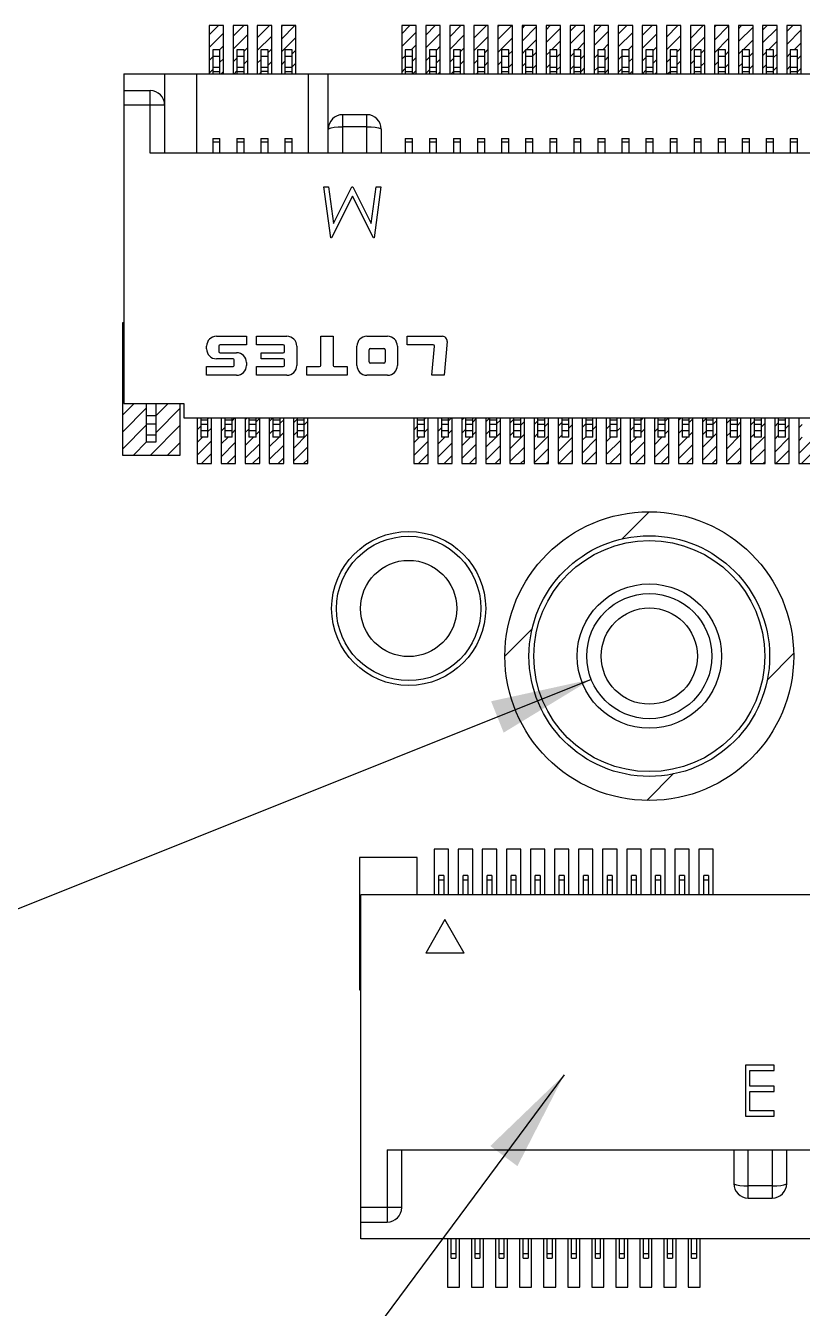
# Model space of a CAD drawing. Header units: millimetres. Extents: x 0 to 841, y 0 to 594.
# Drawn here: x 542.48 to 558.62, y 397.7 to 424.35 of the extents above; entities that cross this region are included whole.
import ezdxf

# ---------------------------------------------------------------- set-up
doc = ezdxf.new("R2010")
doc.units = ezdxf.units.MM
doc.header["$LTSCALE"] = 46.255
doc.layers.get('0').update_dxf_attribs({"linetype": 'CONTINUOUS'})
doc.layers.add('ASSEM_MEM', color=7, linetype='CONTINUOUS')
doc.layers.add('DETAIL', color=7, linetype='CONTINUOUS')
doc.styles.get("Standard").update_dxf_attribs({"font": 'txt', "width": 0.8})
doc.dimstyles.get("Standard").update_dxf_attribs({"dimtxt": 3, "dimasz": 2.1, "dimexe": 2, "dimexo": 1, "dimtad": 1, "dimzin": 0, "dimdsep": 46, "dimtxsty": 'STANDARD', "dimblk": '_FILLED', "dimblk1": '_FILLED', "dimblk2": '_FILLED', "dimcen": 0.09, "dimazin": 0, "dimtol": 1, "dimtp": 0.01, "dimtm": 0.01, "dimtfac": 1, "dimtofl": 0, "dimtmove": 0, "dimatfit": 3, "dimldrblk": '_FILLED', "dimfxl": 1, "dimtolj": 1, "dimtzin": 0, "dimarcsym": 0})

# ---------------------------------------------------------------- blocks, each defined once
blk = doc.blocks.new('_FILLED')
at = {"color": 0, "linetype": 'BYBLOCK'}
blk.add_solid([(0, 0), (-1, 0.167), (-1, -0.167)], dxfattribs=at)

msp = doc.modelspace()

# ---------------------------------------------------------------- linework, layer by layer
at = {"layer": 'ASSEM_MEM', "color": 7, "linetype": 'CONTINUOUS'}
for p, q in [((546.297, 424.348), (546.297, 423.348)), ((546.488, 424.348), (546.297, 424.157)), ((546.597, 424.348), (546.297, 424.348)), ((546.597, 423.348), (546.597, 424.348)), ((546.797, 424.348), (546.797, 423.348)), ((547.018, 424.348), (546.797, 424.127)), ((547.097, 424.348), (546.797, 424.348)), ((547.097, 423.348), (547.097, 424.348)), ((547.297, 424.348), (547.297, 423.348)), ((547.549, 424.348), (547.297, 424.096)), ((547.597, 424.348), (547.297, 424.348)), ((547.597, 423.348), (547.597, 424.348)), ((547.797, 424.348), (547.797, 423.348)), ((547.814, 424.348), (547.797, 424.331)), ((548.079, 424.348), (547.797, 424.066)), ((548.097, 424.348), (547.797, 424.348)), ((548.097, 423.348), (548.097, 424.348)), ((550.297, 424.348), (550.297, 423.348)), ((550.466, 424.348), (550.297, 424.179)), ((550.597, 424.348), (550.297, 424.348)), ((550.597, 423.348), (550.597, 424.348)), ((550.797, 424.348), (550.797, 423.348)), ((550.996, 424.348), (550.797, 424.149)), ((551.097, 424.348), (550.797, 424.348)), ((551.097, 423.348), (551.097, 424.348)), ((551.297, 424.348), (551.297, 423.348)), ((551.526, 424.348), (551.297, 424.119)), ((551.597, 424.348), (551.297, 424.348)), ((551.597, 423.348), (551.597, 424.348)), ((551.797, 424.348), (551.797, 423.348)), ((552.057, 424.348), (551.797, 424.088)), ((552.097, 424.348), (551.797, 424.348)), ((552.097, 423.348), (552.097, 424.348)), ((552.297, 424.348), (552.297, 423.348)), ((552.322, 424.348), (552.297, 424.323)), ((552.587, 424.348), (552.297, 424.058)), ((552.597, 424.348), (552.297, 424.348)), ((552.597, 423.348), (552.597, 424.348)), ((552.797, 424.348), (552.797, 423.348)), ((552.852, 424.348), (552.797, 424.293)), ((553.097, 424.348), (552.797, 424.348)), ((553.097, 424.328), (552.797, 424.028)), ((553.097, 423.348), (553.097, 424.348)), ((553.297, 424.348), (553.297, 423.348)), ((553.382, 424.348), (553.297, 424.263)), ((553.597, 424.348), (553.297, 424.348)), ((553.597, 423.348), (553.597, 424.348)), ((553.797, 424.348), (553.797, 423.348)), ((553.913, 424.348), (553.797, 424.232)), ((554.097, 424.348), (553.797, 424.348)), ((554.097, 423.348), (554.097, 424.348)), ((554.297, 424.348), (554.297, 423.348)), ((554.443, 424.348), (554.297, 424.202)), ((554.597, 424.348), (554.297, 424.348)), ((554.597, 423.348), (554.597, 424.348)), ((554.797, 424.348), (554.797, 423.348)), ((554.973, 424.348), (554.797, 424.172)), ((555.097, 424.348), (554.797, 424.348)), ((555.097, 423.348), (555.097, 424.348)), ((555.297, 424.348), (555.297, 423.348)), ((555.504, 424.348), (555.297, 424.141)), ((555.597, 424.348), (555.297, 424.348)), ((555.597, 423.348), (555.597, 424.348)), ((555.797, 424.348), (555.797, 423.348)), ((556.034, 424.348), (555.797, 424.111)), ((556.097, 424.348), (555.797, 424.348)), ((556.097, 423.348), (556.097, 424.348)), ((556.297, 424.348), (556.297, 423.348)), ((556.299, 424.348), (556.297, 424.346)), ((556.564, 424.348), (556.297, 424.081)), ((556.597, 424.348), (556.297, 424.348)), ((556.597, 423.348), (556.597, 424.348)), ((556.797, 424.348), (556.797, 423.348)), ((556.83, 424.348), (556.797, 424.315)), ((557.095, 424.348), (556.797, 424.05)), ((557.097, 424.348), (556.797, 424.348)), ((557.097, 423.348), (557.097, 424.348)), ((557.297, 424.348), (557.297, 423.348)), ((557.36, 424.348), (557.297, 424.285)), ((557.597, 424.348), (557.297, 424.348)), ((557.597, 424.32), (557.297, 424.02)), ((557.597, 423.348), (557.597, 424.348)), ((557.797, 424.348), (557.797, 423.348)), ((557.89, 424.348), (557.797, 424.255)), ((558.097, 424.348), (557.797, 424.348)), ((558.097, 423.348), (558.097, 424.348)), ((558.297, 424.348), (558.297, 423.348)), ((558.421, 424.348), (558.297, 424.224)), ((558.597, 424.348), (558.297, 424.348)), ((558.597, 423.348), (558.597, 424.348)), ((546.597, 424.192), (546.297, 423.892)), ((547.097, 424.161), (546.797, 423.861)), ((547.597, 424.131), (547.297, 423.831)), ((548.097, 424.101), (547.797, 423.801)), ((550.597, 424.214), (550.297, 423.914)), ((551.097, 424.184), (550.797, 423.884)), ((551.597, 424.154), (551.297, 423.854)), ((552.097, 424.123), (551.797, 423.823)), ((552.597, 424.093), (552.297, 423.793)), ((553.097, 424.063), (552.882, 423.848)), ((553.597, 424.297), (553.297, 423.997)), ((554.097, 424.267), (553.797, 423.967)), ((554.597, 424.237), (554.297, 423.937)), ((555.097, 424.206), (554.797, 423.906)), ((555.597, 424.176), (555.297, 423.876)), ((556.097, 424.146), (555.797, 423.846)), ((556.597, 424.115), (556.297, 423.815)), ((557.097, 424.085), (556.797, 423.785)), ((557.597, 424.055), (557.39, 423.848)), ((558.097, 424.29), (557.797, 423.99)), ((558.597, 424.259), (558.297, 423.959)), ((546.372, 423.848), (546.372, 423.348)), ((546.522, 423.848), (546.372, 423.848)), ((546.597, 423.927), (546.52, 423.85)), ((546.522, 423.348), (546.522, 423.848)), ((546.872, 423.848), (546.872, 423.348)), ((547.022, 423.848), (546.872, 423.848)), ((547.097, 423.896), (547.022, 423.821)), ((547.022, 423.348), (547.022, 423.848)), ((547.372, 423.848), (547.372, 423.348)), ((547.522, 423.848), (547.372, 423.848)), ((547.597, 423.866), (547.522, 423.791)), ((547.522, 423.348), (547.522, 423.848)), ((547.872, 423.848), (547.872, 423.348)), ((548.022, 423.848), (547.872, 423.848)), ((548.022, 423.348), (548.022, 423.848)), ((548.097, 423.836), (548.022, 423.761)), ((550.372, 423.848), (550.372, 423.348)), ((550.522, 423.848), (550.372, 423.848)), ((550.597, 423.949), (550.496, 423.848)), ((550.522, 423.348), (550.522, 423.848)), ((550.872, 423.848), (550.872, 423.348)), ((551.022, 423.848), (550.872, 423.848)), ((551.022, 423.348), (551.022, 423.848)), ((551.097, 423.919), (551.024, 423.846)), ((551.372, 423.848), (551.372, 423.348)), ((551.522, 423.848), (551.372, 423.848)), ((551.597, 423.888), (551.522, 423.813)), ((551.522, 423.348), (551.522, 423.848)), ((551.872, 423.848), (551.872, 423.348)), ((552.022, 423.848), (551.872, 423.848)), ((552.097, 423.858), (552.022, 423.783)), ((552.022, 423.348), (552.022, 423.848)), ((552.372, 423.848), (552.372, 423.348)), ((552.522, 423.848), (552.372, 423.848)), ((552.522, 423.348), (552.522, 423.848)), ((552.597, 423.828), (552.522, 423.753)), ((552.872, 423.838), (552.797, 423.763)), ((552.872, 423.848), (552.872, 423.348)), ((553.022, 423.848), (552.872, 423.848)), ((553.022, 423.348), (553.022, 423.848)), ((553.097, 423.797), (553.022, 423.722)), ((553.372, 423.807), (553.297, 423.732)), ((553.372, 423.848), (553.372, 423.348)), ((553.522, 423.848), (553.372, 423.848)), ((553.597, 424.032), (553.413, 423.848)), ((553.522, 423.348), (553.522, 423.848)), ((553.872, 423.777), (553.797, 423.702)), ((553.872, 423.848), (553.872, 423.348)), ((554.022, 423.848), (553.872, 423.848)), ((554.097, 424.002), (553.943, 423.848)), ((554.022, 423.348), (554.022, 423.848)), ((554.372, 423.848), (554.372, 423.348)), ((554.522, 423.848), (554.372, 423.848)), ((554.597, 423.972), (554.473, 423.848)), ((554.522, 423.348), (554.522, 423.848)), ((554.872, 423.848), (554.872, 423.348)), ((555.022, 423.848), (554.872, 423.848)), ((555.097, 423.941), (555.004, 423.848)), ((555.022, 423.348), (555.022, 423.848)), ((555.372, 423.848), (555.372, 423.348)), ((555.522, 423.848), (555.372, 423.848)), ((555.522, 423.348), (555.522, 423.848)), ((555.597, 423.911), (555.528, 423.842)), ((555.872, 423.848), (555.872, 423.348)), ((556.022, 423.848), (555.872, 423.848)), ((556.097, 423.881), (556.022, 423.806)), ((556.022, 423.348), (556.022, 423.848)), ((556.372, 423.848), (556.372, 423.348)), ((556.522, 423.848), (556.372, 423.848)), ((556.597, 423.85), (556.522, 423.775)), ((556.522, 423.348), (556.522, 423.848)), ((556.872, 423.848), (556.872, 423.348)), ((557.022, 423.848), (556.872, 423.848)), ((557.022, 423.348), (557.022, 423.848)), ((557.097, 423.82), (557.022, 423.745)), ((557.372, 423.83), (557.297, 423.755)), ((557.372, 423.848), (557.372, 423.348)), ((557.522, 423.848), (557.372, 423.848)), ((557.522, 423.348), (557.522, 423.848)), ((557.597, 423.79), (557.522, 423.715)), ((557.872, 423.799), (557.797, 423.724)), ((557.872, 423.848), (557.872, 423.348)), ((558.022, 423.848), (557.872, 423.848)), ((558.097, 424.024), (557.921, 423.848)), ((558.022, 423.348), (558.022, 423.848)), ((558.372, 423.848), (558.372, 423.348)), ((558.522, 423.848), (558.372, 423.848)), ((558.597, 423.994), (558.451, 423.848)), ((558.522, 423.348), (558.522, 423.848)), ((546.372, 423.702), (546.297, 423.627)), ((546.522, 423.709), (546.372, 423.709)), ((546.597, 423.661), (546.522, 423.586)), ((546.872, 423.671), (546.797, 423.596)), ((547.022, 423.709), (546.872, 423.709)), ((547.097, 423.631), (547.022, 423.556)), ((547.372, 423.641), (547.297, 423.566)), ((547.522, 423.709), (547.372, 423.709)), ((547.597, 423.601), (547.522, 423.526)), ((547.872, 423.611), (547.797, 423.536)), ((548.022, 423.709), (547.872, 423.709)), ((548.097, 423.57), (548.022, 423.495)), ((550.372, 423.724), (550.297, 423.649)), ((550.522, 423.709), (550.372, 423.709)), ((550.597, 423.684), (550.522, 423.609)), ((550.872, 423.694), (550.797, 423.619)), ((551.022, 423.709), (550.872, 423.709)), ((551.097, 423.654), (551.022, 423.579)), ((551.372, 423.663), (551.297, 423.588)), ((551.522, 423.709), (551.372, 423.709)), ((551.597, 423.623), (551.522, 423.548)), ((551.872, 423.633), (551.797, 423.558)), ((552.022, 423.709), (551.872, 423.709)), ((552.097, 423.593), (552.022, 423.518)), ((552.372, 423.603), (552.297, 423.528)), ((552.522, 423.709), (552.372, 423.709)), ((552.597, 423.563), (552.522, 423.488)), ((552.872, 423.572), (552.797, 423.497)), ((553.022, 423.709), (552.872, 423.709)), ((553.097, 423.532), (553.022, 423.457)), ((553.372, 423.542), (553.297, 423.467)), ((553.522, 423.709), (553.372, 423.709)), ((553.597, 423.767), (553.522, 423.692)), ((553.872, 423.512), (553.797, 423.437)), ((554.022, 423.709), (553.872, 423.709)), ((554.097, 423.737), (554.022, 423.662)), ((554.372, 423.747), (554.297, 423.672)), ((554.522, 423.709), (554.372, 423.709)), ((554.597, 423.706), (554.522, 423.631)), ((554.868, 423.712), (554.797, 423.641)), ((555.022, 423.709), (554.872, 423.709)), ((555.097, 423.676), (555.022, 423.601)), ((555.372, 423.686), (555.297, 423.611)), ((555.522, 423.709), (555.372, 423.709)), ((555.597, 423.646), (555.522, 423.571)), ((555.872, 423.656), (555.797, 423.581)), ((556.022, 423.709), (555.872, 423.709)), ((556.097, 423.615), (556.022, 423.54)), ((556.372, 423.625), (556.297, 423.55)), ((556.522, 423.709), (556.372, 423.709)), ((556.597, 423.585), (556.522, 423.51)), ((556.872, 423.595), (556.797, 423.52)), ((557.022, 423.709), (556.872, 423.709)), ((557.097, 423.555), (557.026, 423.484)), ((557.372, 423.565), (557.297, 423.49)), ((557.522, 423.709), (557.372, 423.709)), ((557.597, 423.524), (557.522, 423.449)), ((557.872, 423.534), (557.797, 423.459)), ((558.022, 423.709), (557.872, 423.709)), ((558.097, 423.759), (558.022, 423.684)), ((558.372, 423.769), (558.297, 423.694)), ((558.522, 423.709), (558.372, 423.709)), ((558.597, 423.729), (558.522, 423.654)), ((544.522, 423.348), (544.522, 416.498)), ((544.522, 423.348), (566.372, 423.348)), ((545.372, 423.348), (545.372, 421.698)), ((546.042, 421.698), (546.042, 423.348)), ((546.372, 423.436), (546.297, 423.361)), ((546.372, 423.488), (546.522, 423.488)), ((546.372, 423.398), (546.522, 423.398)), ((546.597, 423.396), (546.549, 423.348)), ((546.872, 423.406), (546.814, 423.348)), ((546.872, 423.488), (547.022, 423.488)), ((546.872, 423.398), (547.022, 423.398)), ((547.097, 423.366), (547.079, 423.348)), ((547.372, 423.376), (547.344, 423.348)), ((547.372, 423.488), (547.522, 423.488)), ((547.522, 423.398), (547.372, 423.398)), ((547.872, 423.488), (548.022, 423.488)), ((547.872, 423.398), (548.022, 423.398)), ((548.352, 423.348), (548.352, 421.698)), ((548.772, 421.698), (548.772, 423.348)), ((550.372, 423.459), (550.297, 423.384)), ((550.372, 423.488), (550.522, 423.488)), ((550.372, 423.398), (550.522, 423.398)), ((550.597, 423.419), (550.526, 423.348)), ((550.872, 423.429), (550.797, 423.354)), ((550.872, 423.488), (551.022, 423.488)), ((550.872, 423.398), (551.022, 423.398)), ((551.097, 423.388), (551.057, 423.348)), ((551.372, 423.398), (551.322, 423.348)), ((551.372, 423.488), (551.522, 423.488)), ((551.372, 423.398), (551.522, 423.398)), ((551.597, 423.358), (551.587, 423.348)), ((551.872, 423.368), (551.852, 423.348)), ((551.872, 423.488), (552.022, 423.488)), ((551.872, 423.398), (552.022, 423.398)), ((552.372, 423.488), (552.522, 423.488)), ((552.372, 423.398), (552.522, 423.398)), ((552.872, 423.488), (553.022, 423.488)), ((552.872, 423.398), (553.022, 423.398)), ((553.372, 423.488), (553.522, 423.488)), ((553.372, 423.398), (553.522, 423.398)), ((553.597, 423.502), (553.522, 423.427)), ((553.872, 423.488), (554.022, 423.488)), ((553.872, 423.398), (554.022, 423.398)), ((554.097, 423.472), (554.023, 423.397)), ((554.372, 423.481), (554.297, 423.406)), ((554.372, 423.488), (554.522, 423.488)), ((554.372, 423.398), (554.522, 423.398)), ((554.597, 423.441), (554.522, 423.366)), ((554.872, 423.451), (554.797, 423.376)), ((554.872, 423.488), (555.022, 423.488)), ((554.872, 423.398), (555.022, 423.398)), ((555.097, 423.411), (555.034, 423.348)), ((555.372, 423.421), (555.299, 423.348)), ((555.372, 423.488), (555.522, 423.488)), ((555.372, 423.398), (555.522, 423.398)), ((555.597, 423.381), (555.568, 423.352)), ((555.872, 423.39), (555.83, 423.348)), ((555.872, 423.488), (556.022, 423.488)), ((555.872, 423.398), (556.022, 423.398)), ((556.372, 423.36), (556.366, 423.354)), ((556.372, 423.488), (556.522, 423.488)), ((556.372, 423.398), (556.522, 423.398)), ((556.872, 423.488), (557.022, 423.488)), ((556.872, 423.398), (557.022, 423.398)), ((557.372, 423.488), (557.522, 423.488)), ((557.372, 423.398), (557.522, 423.398)), ((557.872, 423.488), (558.022, 423.488)), ((557.872, 423.398), (558.022, 423.398)), ((558.097, 423.494), (558.022, 423.419)), ((558.372, 423.504), (558.297, 423.429)), ((558.372, 423.488), (558.522, 423.488)), ((558.372, 423.398), (558.522, 423.398)), ((558.597, 423.464), (558.527, 423.393)), ((544.522, 422.998), (545.072, 422.998)), ((545.072, 421.698), (545.072, 422.998)), ((545.372, 422.698), (544.522, 422.698)), ((549.072, 421.698), (549.072, 422.498)), ((549.572, 422.498), (549.072, 422.498)), ((549.572, 421.698), (549.572, 422.498)), ((549.572, 422.248), (549.072, 422.248)), ((549.872, 422.198), (549.872, 421.698)), ((546.372, 422.003), (546.372, 421.698)), ((546.372, 422.003), (546.522, 422.003)), ((546.372, 421.931), (546.522, 421.931)), ((546.522, 421.698), (546.522, 422.003)), ((546.872, 422.003), (546.872, 421.698)), ((546.872, 422.003), (547.022, 422.003)), ((546.872, 421.931), (547.022, 421.931)), ((547.022, 421.698), (547.022, 422.003)), ((547.372, 422.003), (547.372, 421.698)), ((547.372, 422.003), (547.522, 422.003)), ((547.372, 421.931), (547.522, 421.931)), ((547.522, 421.698), (547.522, 422.003)), ((547.872, 422.003), (547.872, 421.698)), ((547.872, 422.003), (548.022, 422.003)), ((547.872, 421.931), (548.022, 421.931)), ((548.022, 421.698), (548.022, 422.003)), ((550.372, 422.003), (550.372, 421.698)), ((550.372, 422.003), (550.522, 422.003)), ((550.372, 421.931), (550.522, 421.931)), ((550.522, 421.698), (550.522, 422.003)), ((550.872, 422.003), (550.872, 421.698)), ((550.872, 422.003), (551.022, 422.003)), ((550.872, 421.931), (551.022, 421.931)), ((551.022, 421.698), (551.022, 422.003)), ((551.372, 422.003), (551.372, 421.698)), ((551.372, 422.003), (551.522, 422.003)), ((551.372, 421.931), (551.522, 421.931)), ((551.522, 421.698), (551.522, 422.003)), ((551.872, 422.003), (551.872, 421.698)), ((551.872, 422.003), (552.022, 422.003)), ((551.872, 421.931), (552.022, 421.931)), ((552.022, 421.698), (552.022, 422.003)), ((552.372, 422.003), (552.372, 421.698)), ((552.372, 422.003), (552.522, 422.003)), ((552.372, 421.931), (552.522, 421.931)), ((552.522, 421.698), (552.522, 422.003)), ((552.872, 422.003), (552.872, 421.698)), ((552.872, 422.003), (553.022, 422.003)), ((552.872, 421.931), (553.022, 421.931)), ((553.022, 421.698), (553.022, 422.003)), ((553.372, 422.003), (553.372, 421.698)), ((553.372, 422.003), (553.522, 422.003)), ((553.372, 421.931), (553.522, 421.931)), ((553.522, 421.698), (553.522, 422.003)), ((553.872, 422.003), (553.872, 421.698)), ((553.872, 422.003), (554.022, 422.003)), ((553.872, 421.931), (554.022, 421.931)), ((554.022, 421.698), (554.022, 422.003)), ((554.372, 422.003), (554.372, 421.698)), ((554.372, 422.003), (554.522, 422.003)), ((554.372, 421.931), (554.522, 421.931)), ((554.522, 421.698), (554.522, 422.003)), ((554.872, 422.003), (554.872, 421.698)), ((554.872, 422.003), (555.022, 422.003)), ((554.872, 421.931), (555.022, 421.931)), ((555.022, 421.698), (555.022, 422.003)), ((555.372, 422.003), (555.372, 421.698)), ((555.372, 422.003), (555.522, 422.003)), ((555.372, 421.931), (555.522, 421.931)), ((555.522, 421.698), (555.522, 422.003)), ((555.872, 422.003), (555.872, 421.698)), ((555.872, 422.003), (556.022, 422.003)), ((555.872, 421.931), (556.022, 421.931)), ((556.022, 421.698), (556.022, 422.003)), ((556.372, 422.003), (556.372, 421.698)), ((556.372, 422.003), (556.522, 422.003)), ((556.372, 421.931), (556.522, 421.931)), ((556.522, 421.698), (556.522, 422.003)), ((556.872, 422.003), (556.872, 421.698)), ((556.872, 422.003), (557.022, 422.003)), ((556.872, 421.931), (557.022, 421.931)), ((557.022, 421.698), (557.022, 422.003)), ((557.372, 422.003), (557.372, 421.698)), ((557.372, 422.003), (557.522, 422.003)), ((557.372, 421.931), (557.522, 421.931)), ((557.522, 421.698), (557.522, 422.003)), ((557.872, 422.003), (557.872, 421.698)), ((557.872, 422.003), (558.022, 422.003)), ((557.872, 421.931), (558.022, 421.931)), ((558.022, 421.698), (558.022, 422.003)), ((558.372, 422.003), (558.372, 421.698)), ((558.372, 422.003), (558.522, 422.003)), ((558.372, 421.931), (558.522, 421.931)), ((558.522, 421.698), (558.522, 422.003)), ((565.822, 421.698), (545.072, 421.698)), ((548.822, 419.94), (548.682, 420.998)), ((548.682, 420.998), (548.777, 420.998)), ((548.777, 420.998), (548.878, 420.237)), ((548.878, 420.237), (549.26, 420.998)), ((549.26, 420.998), (549.282, 420.998)), ((549.282, 420.998), (549.665, 420.235)), ((549.665, 420.235), (549.766, 420.998)), ((549.862, 420.998), (549.722, 419.94)), ((549.766, 420.998), (549.862, 420.998)), ((549.272, 420.808), (548.836, 419.94)), ((549.709, 419.94), (549.272, 420.808)), ((548.836, 419.94), (548.822, 419.94)), ((549.722, 419.94), (549.709, 419.94)), ((544.497, 418.173), (544.497, 415.423)), ((544.522, 418.173), (544.497, 418.173)), ((544.522, 418.051), (544.497, 418.026)), ((544.522, 417.697), (544.497, 417.672)), ((546.243, 417.631), (546.243, 417.688)), ((546.448, 417.893), (547.073, 417.893)), ((546.498, 417.688), (546.498, 417.576)), ((547.073, 417.713), (546.523, 417.713)), ((547.073, 417.893), (547.073, 417.713)), ((547.278, 417.713), (547.278, 417.893)), ((547.278, 417.893), (547.913, 417.893)), ((547.838, 417.713), (547.278, 417.713)), ((547.863, 417.576), (547.863, 417.688)), ((548.118, 417.688), (548.118, 417.288)), ((548.615, 417.288), (548.615, 417.893)), ((548.615, 417.893), (548.87, 417.893)), ((548.87, 417.893), (548.87, 417.288)), ((549.368, 417.288), (549.368, 417.688)), ((549.573, 417.893), (550.003, 417.893)), ((550.208, 417.688), (550.208, 417.288)), ((550.413, 417.713), (550.413, 417.893)), ((550.413, 417.893), (551.143, 417.893)), ((550.953, 417.713), (550.413, 417.713)), ((550.925, 417.083), (550.978, 417.687)), ((551.242, 417.784), (551.181, 417.083)), ((546.793, 417.426), (546.448, 417.426)), ((546.523, 417.551), (546.868, 417.551)), ((546.818, 417.288), (546.818, 417.401)), ((547.378, 417.426), (547.378, 417.551)), ((547.378, 417.551), (547.838, 417.551)), ((547.838, 417.426), (547.378, 417.426)), ((547.863, 417.288), (547.863, 417.401)), ((549.623, 417.363), (549.623, 417.613)), ((549.648, 417.638), (549.928, 417.638)), ((549.953, 417.613), (549.953, 417.363)), ((544.522, 417.344), (544.497, 417.319)), ((546.243, 417.083), (546.243, 417.263)), ((546.243, 417.263), (546.793, 417.263)), ((547.073, 417.346), (547.073, 417.288)), ((547.278, 417.083), (547.278, 417.263)), ((547.278, 417.263), (547.838, 417.263)), ((548.323, 417.083), (548.323, 417.263)), ((548.323, 417.263), (548.59, 417.263)), ((548.895, 417.263), (549.163, 417.263)), ((549.163, 417.263), (549.163, 417.083)), ((549.928, 417.338), (549.648, 417.338)), ((544.522, 416.99), (544.497, 416.965)), ((546.868, 417.083), (546.243, 417.083)), ((547.913, 417.083), (547.278, 417.083)), ((549.163, 417.083), (548.323, 417.083)), ((550.003, 417.083), (549.573, 417.083)), ((551.181, 417.083), (550.925, 417.083)), ((544.522, 416.637), (544.497, 416.612)), ((544.737, 416.498), (544.497, 416.258)), ((544.997, 416.404), (544.497, 415.904)), ((544.522, 416.498), (545.772, 416.498)), ((544.997, 415.698), (544.997, 416.498)), ((545.197, 415.698), (545.197, 416.498)), ((545.444, 416.498), (545.197, 416.251)), ((545.697, 416.397), (545.197, 415.897)), ((545.697, 415.423), (545.697, 416.498)), ((545.772, 416.498), (545.772, 416.198)), ((544.997, 416.051), (544.497, 415.551)), ((545.197, 416.239), (544.997, 416.239)), ((544.997, 416.074), (545.197, 416.074)), ((545.772, 416.198), (565.122, 416.198)), ((546.047, 416.198), (546.047, 415.248)), ((546.122, 416.198), (546.122, 415.798)), ((546.272, 416.148), (546.122, 416.148)), ((546.272, 416.059), (546.122, 416.059)), ((546.272, 415.798), (546.272, 416.198)), ((546.293, 416.198), (546.272, 416.177)), ((546.347, 415.248), (546.347, 416.198)), ((546.547, 416.198), (546.547, 415.248)), ((546.558, 416.198), (546.547, 416.187)), ((546.622, 416.198), (546.622, 415.798)), ((546.772, 416.148), (546.622, 416.148)), ((546.772, 416.059), (546.622, 416.059)), ((546.772, 415.798), (546.772, 416.198)), ((546.823, 416.198), (546.773, 416.147)), ((546.847, 415.248), (546.847, 416.198)), ((547.047, 416.198), (547.047, 415.248)), ((547.089, 416.198), (547.047, 416.156)), ((547.122, 416.198), (547.122, 415.798)), ((547.272, 416.148), (547.122, 416.148)), ((547.272, 416.059), (547.122, 416.059)), ((547.272, 415.798), (547.272, 416.198)), ((547.347, 416.191), (547.272, 416.116)), ((547.347, 415.248), (547.347, 416.198)), ((547.547, 416.198), (547.547, 415.248)), ((547.619, 416.198), (547.547, 416.126)), ((547.622, 416.198), (547.622, 415.798)), ((547.772, 416.148), (547.622, 416.148)), ((547.772, 416.059), (547.622, 416.059)), ((547.772, 415.798), (547.772, 416.198)), ((547.847, 416.161), (547.772, 416.086)), ((547.847, 415.248), (547.847, 416.198)), ((548.047, 416.198), (548.047, 415.248)), ((548.122, 416.171), (548.047, 416.096)), ((548.122, 416.198), (548.122, 415.798)), ((548.272, 416.148), (548.122, 416.148)), ((548.272, 416.059), (548.122, 416.059)), ((548.272, 415.798), (548.272, 416.198)), ((548.347, 416.131), (548.273, 416.057)), ((548.347, 415.248), (548.347, 416.198)), ((550.547, 416.198), (550.547, 415.248)), ((550.622, 416.198), (550.622, 415.798)), ((550.772, 416.148), (550.622, 416.148)), ((550.772, 416.059), (550.622, 416.059)), ((550.772, 415.798), (550.772, 416.198)), ((550.801, 416.198), (550.772, 416.169)), ((550.847, 415.248), (550.847, 416.198)), ((551.047, 416.198), (551.047, 415.248)), ((551.066, 416.198), (551.047, 416.179)), ((551.122, 416.198), (551.122, 415.798)), ((551.272, 416.148), (551.122, 416.148)), ((551.272, 416.059), (551.122, 416.059)), ((551.272, 415.798), (551.272, 416.198)), ((551.331, 416.198), (551.277, 416.143)), ((551.347, 415.248), (551.347, 416.198)), ((551.547, 416.198), (551.547, 415.248)), ((551.596, 416.198), (551.547, 416.149)), ((551.622, 416.198), (551.622, 415.798)), ((551.772, 416.148), (551.622, 416.148)), ((551.772, 416.059), (551.622, 416.059)), ((551.772, 415.798), (551.772, 416.198)), ((551.847, 416.183), (551.772, 416.108)), ((551.847, 415.248), (551.847, 416.198)), ((552.047, 416.198), (552.047, 415.248)), ((552.122, 416.193), (552.047, 416.118)), ((552.122, 416.198), (552.122, 415.798)), ((552.272, 416.148), (552.122, 416.148)), ((552.272, 416.059), (552.122, 416.059)), ((552.272, 415.798), (552.272, 416.198)), ((552.347, 416.153), (552.272, 416.078)), ((552.347, 415.248), (552.347, 416.198)), ((552.547, 416.198), (552.547, 415.248)), ((552.622, 416.163), (552.547, 416.088)), ((552.622, 416.198), (552.622, 415.798)), ((552.772, 416.148), (552.622, 416.148)), ((552.772, 416.059), (552.622, 416.059)), ((552.772, 415.798), (552.772, 416.198)), ((552.847, 416.123), (552.777, 416.053)), ((552.847, 415.248), (552.847, 416.198)), ((553.047, 416.198), (553.047, 415.248)), ((553.122, 416.133), (553.047, 416.058)), ((553.122, 416.198), (553.122, 415.798)), ((553.272, 416.148), (553.122, 416.148)), ((553.272, 416.059), (553.122, 416.059)), ((553.272, 415.798), (553.272, 416.198)), ((553.347, 416.092), (553.272, 416.017)), ((553.347, 415.248), (553.347, 416.198)), ((553.547, 416.198), (553.547, 415.248)), ((553.622, 416.102), (553.547, 416.027)), ((553.622, 416.198), (553.622, 415.798)), ((553.772, 416.148), (553.622, 416.148)), ((553.772, 416.059), (553.622, 416.059)), ((553.772, 415.798), (553.772, 416.198)), ((553.847, 416.062), (553.772, 415.987)), ((553.847, 415.248), (553.847, 416.198)), ((554.047, 416.198), (554.047, 415.248)), ((554.122, 416.072), (554.047, 415.997)), ((554.122, 416.198), (554.122, 415.798)), ((554.272, 416.148), (554.122, 416.148)), ((554.272, 416.059), (554.122, 416.059)), ((554.272, 415.798), (554.272, 416.198)), ((554.347, 415.248), (554.347, 416.198)), ((554.547, 416.198), (554.547, 415.248)), ((554.622, 416.198), (554.622, 415.798)), ((554.772, 416.148), (554.622, 416.148)), ((554.772, 416.059), (554.622, 416.059)), ((554.772, 415.798), (554.772, 416.198)), ((554.847, 415.248), (554.847, 416.198)), ((555.047, 416.198), (555.047, 415.248)), ((555.122, 416.198), (555.122, 415.798)), ((555.272, 416.148), (555.122, 416.148)), ((555.272, 416.059), (555.122, 416.059)), ((555.272, 415.798), (555.272, 416.198)), ((555.309, 416.198), (555.272, 416.161)), ((555.347, 415.248), (555.347, 416.198)), ((555.547, 416.198), (555.547, 415.248)), ((555.574, 416.198), (555.547, 416.171)), ((555.622, 416.198), (555.622, 415.798)), ((555.772, 416.148), (555.622, 416.148)), ((555.772, 416.059), (555.622, 416.059)), ((555.772, 415.798), (555.772, 416.198)), ((555.839, 416.198), (555.772, 416.131)), ((555.847, 415.248), (555.847, 416.198)), ((556.047, 416.198), (556.047, 415.248)), ((556.104, 416.198), (556.047, 416.141)), ((556.122, 416.198), (556.122, 415.798)), ((556.272, 416.148), (556.122, 416.148)), ((556.272, 416.059), (556.122, 416.059)), ((556.272, 415.798), (556.272, 416.198)), ((556.347, 416.176), (556.272, 416.101)), ((556.347, 415.248), (556.347, 416.198)), ((556.547, 416.198), (556.547, 415.248)), ((556.622, 416.185), (556.547, 416.11)), ((556.622, 416.198), (556.622, 415.798)), ((556.772, 416.148), (556.622, 416.148)), ((556.772, 416.059), (556.622, 416.059)), ((556.772, 415.798), (556.772, 416.198)), ((556.847, 416.145), (556.772, 416.07)), ((556.847, 415.248), (556.847, 416.198)), ((557.047, 416.198), (557.047, 415.248)), ((557.118, 416.152), (557.047, 416.08)), ((557.122, 416.198), (557.122, 415.798)), ((557.272, 416.148), (557.122, 416.148)), ((557.272, 416.059), (557.122, 416.059)), ((557.272, 415.798), (557.272, 416.198)), ((557.347, 416.115), (557.272, 416.04)), ((557.347, 415.248), (557.347, 416.198)), ((557.547, 416.198), (557.547, 415.248)), ((557.622, 416.125), (557.547, 416.05)), ((557.622, 416.198), (557.622, 415.798)), ((557.772, 416.148), (557.622, 416.148)), ((557.772, 416.059), (557.622, 416.059)), ((557.772, 415.798), (557.772, 416.198)), ((557.847, 416.085), (557.772, 416.01)), ((557.847, 415.248), (557.847, 416.198)), ((558.047, 416.198), (558.047, 415.248)), ((558.122, 416.094), (558.047, 416.019)), ((558.122, 416.198), (558.122, 415.798)), ((558.272, 416.148), (558.122, 416.148)), ((558.272, 416.059), (558.122, 416.059)), ((558.272, 415.798), (558.272, 416.198)), ((558.347, 416.054), (558.272, 415.979)), ((558.347, 415.248), (558.347, 416.198)), ((558.547, 416.198), (558.547, 415.248)), ((558.619, 416.061), (558.547, 415.989)), ((544.997, 415.848), (545.197, 415.848)), ((545.697, 416.044), (545.076, 415.423)), ((546.122, 416.027), (546.047, 415.952)), ((546.158, 415.798), (546.047, 415.687)), ((546.122, 415.938), (546.272, 415.938)), ((546.272, 415.798), (546.122, 415.798)), ((546.347, 415.987), (546.272, 415.912)), ((546.622, 415.997), (546.547, 415.922)), ((546.689, 415.798), (546.547, 415.656)), ((546.622, 415.938), (546.772, 415.938)), ((546.772, 415.798), (546.622, 415.798)), ((546.847, 415.956), (546.772, 415.881)), ((547.122, 415.966), (547.047, 415.891)), ((547.219, 415.798), (547.047, 415.626)), ((547.122, 415.938), (547.272, 415.938)), ((547.272, 415.798), (547.122, 415.798)), ((547.347, 415.926), (547.272, 415.851)), ((547.623, 415.937), (547.547, 415.861)), ((547.749, 415.798), (547.547, 415.596)), ((547.622, 415.938), (547.772, 415.938)), ((547.772, 415.798), (547.622, 415.798)), ((547.847, 415.896), (547.772, 415.821)), ((548.122, 415.906), (548.047, 415.831)), ((548.347, 415.865), (548.047, 415.565)), ((548.122, 415.938), (548.272, 415.938)), ((548.272, 415.798), (548.122, 415.798)), ((550.622, 416.019), (550.547, 415.944)), ((550.666, 415.798), (550.547, 415.679)), ((550.622, 415.938), (550.772, 415.938)), ((550.772, 415.798), (550.622, 415.798)), ((550.847, 415.979), (550.772, 415.904)), ((551.122, 415.989), (551.047, 415.914)), ((551.196, 415.798), (551.047, 415.649)), ((551.122, 415.938), (551.272, 415.938)), ((551.272, 415.798), (551.122, 415.798)), ((551.347, 415.949), (551.272, 415.874)), ((551.622, 415.958), (551.547, 415.883)), ((551.727, 415.798), (551.547, 415.618)), ((551.622, 415.938), (551.772, 415.938)), ((551.772, 415.798), (551.622, 415.798)), ((551.847, 415.918), (551.772, 415.843)), ((552.122, 415.928), (552.047, 415.853)), ((552.257, 415.798), (552.047, 415.588)), ((552.122, 415.938), (552.272, 415.938)), ((552.272, 415.798), (552.122, 415.798)), ((552.347, 415.888), (552.272, 415.813)), ((552.622, 415.898), (552.547, 415.823)), ((552.847, 415.858), (552.547, 415.558)), ((552.622, 415.938), (552.772, 415.938)), ((552.772, 415.798), (552.622, 415.798)), ((553.122, 415.867), (553.047, 415.792)), ((553.347, 415.827), (553.047, 415.527)), ((553.122, 415.938), (553.272, 415.938)), ((553.272, 415.798), (553.122, 415.798)), ((553.622, 415.837), (553.547, 415.762)), ((553.847, 415.797), (553.547, 415.497)), ((553.622, 415.938), (553.772, 415.938)), ((553.772, 415.798), (553.622, 415.798)), ((554.122, 415.807), (554.047, 415.732)), ((554.122, 415.938), (554.272, 415.938)), ((554.272, 415.798), (554.122, 415.798)), ((554.347, 416.032), (554.272, 415.957)), ((554.622, 416.042), (554.547, 415.967)), ((554.644, 415.798), (554.547, 415.701)), ((554.622, 415.938), (554.772, 415.938)), ((554.772, 415.798), (554.622, 415.798)), ((554.847, 416.001), (554.777, 415.932)), ((555.122, 416.011), (555.047, 415.936)), ((555.174, 415.798), (555.047, 415.671)), ((555.122, 415.938), (555.272, 415.938)), ((555.272, 415.798), (555.122, 415.798)), ((555.347, 415.971), (555.272, 415.896)), ((555.622, 415.981), (555.547, 415.906)), ((555.704, 415.798), (555.547, 415.641)), ((555.622, 415.938), (555.772, 415.938)), ((555.772, 415.798), (555.622, 415.798)), ((555.847, 415.941), (555.772, 415.866)), ((556.122, 415.951), (556.047, 415.876)), ((556.235, 415.798), (556.047, 415.61)), ((556.122, 415.938), (556.272, 415.938)), ((556.272, 415.798), (556.122, 415.798)), ((556.347, 415.91), (556.272, 415.835)), ((556.622, 415.92), (556.547, 415.845)), ((556.765, 415.798), (556.547, 415.58)), ((556.622, 415.938), (556.772, 415.938)), ((556.772, 415.798), (556.622, 415.798)), ((556.847, 415.88), (556.772, 415.805)), ((557.122, 415.89), (557.047, 415.815)), ((557.347, 415.85), (557.047, 415.55)), ((557.122, 415.938), (557.272, 415.938)), ((557.272, 415.798), (557.122, 415.798)), ((557.622, 415.86), (557.547, 415.785)), ((557.847, 415.819), (557.547, 415.519)), ((557.622, 415.938), (557.772, 415.938)), ((557.772, 415.798), (557.622, 415.798)), ((558.122, 415.829), (558.047, 415.754)), ((558.347, 415.789), (558.047, 415.489)), ((558.122, 415.938), (558.272, 415.938)), ((558.272, 415.798), (558.122, 415.798)), ((558.621, 415.799), (558.547, 415.724)), ((544.997, 415.698), (544.723, 415.423)), ((544.997, 415.698), (545.197, 415.698)), ((545.697, 415.69), (545.43, 415.423)), ((546.347, 415.722), (546.047, 415.422)), ((546.847, 415.691), (546.547, 415.391)), ((547.347, 415.661), (547.047, 415.361)), ((547.847, 415.631), (547.547, 415.331)), ((548.347, 415.6), (548.047, 415.3)), ((550.847, 415.714), (550.547, 415.414)), ((551.347, 415.683), (551.047, 415.383)), ((551.847, 415.653), (551.547, 415.353)), ((552.347, 415.623), (552.047, 415.323)), ((552.847, 415.592), (552.547, 415.292)), ((553.347, 415.562), (553.047, 415.262)), ((553.847, 415.532), (553.563, 415.248)), ((554.347, 415.767), (554.047, 415.467)), ((554.847, 415.736), (554.547, 415.436)), ((555.347, 415.706), (555.047, 415.406)), ((555.847, 415.676), (555.547, 415.376)), ((556.347, 415.645), (556.047, 415.345)), ((556.847, 415.615), (556.547, 415.315)), ((557.347, 415.585), (557.047, 415.285)), ((557.847, 415.554), (557.547, 415.254)), ((558.347, 415.524), (558.071, 415.248)), ((558.847, 415.759), (558.547, 415.459)), ((544.497, 415.423), (545.697, 415.423)), ((546.047, 415.248), (546.347, 415.248)), ((546.347, 415.456), (546.139, 415.248)), ((546.547, 415.248), (546.847, 415.248)), ((546.847, 415.426), (546.669, 415.248)), ((547.047, 415.248), (547.347, 415.248)), ((547.347, 415.396), (547.199, 415.248)), ((547.547, 415.248), (547.847, 415.248)), ((547.847, 415.365), (547.73, 415.248)), ((548.047, 415.248), (548.347, 415.248)), ((548.347, 415.335), (548.26, 415.248)), ((550.547, 415.248), (550.847, 415.248)), ((550.847, 415.449), (550.646, 415.248)), ((551.047, 415.248), (551.347, 415.248)), ((551.347, 415.418), (551.177, 415.248)), ((551.547, 415.248), (551.847, 415.248)), ((551.847, 415.388), (551.707, 415.248)), ((552.047, 415.248), (552.347, 415.248)), ((552.347, 415.358), (552.237, 415.248)), ((552.547, 415.248), (552.847, 415.248)), ((552.847, 415.327), (552.768, 415.248)), ((553.047, 415.248), (553.347, 415.248)), ((553.347, 415.297), (553.298, 415.248)), ((553.547, 415.248), (553.847, 415.248)), ((553.847, 415.267), (553.828, 415.248)), ((554.047, 415.248), (554.347, 415.248)), ((554.347, 415.501), (554.094, 415.248)), ((554.547, 415.248), (554.847, 415.248)), ((554.847, 415.471), (554.624, 415.248)), ((555.047, 415.248), (555.347, 415.248)), ((555.347, 415.441), (555.154, 415.248)), ((555.547, 415.248), (555.847, 415.248)), ((555.847, 415.41), (555.685, 415.248)), ((556.047, 415.248), (556.347, 415.248)), ((556.347, 415.38), (556.215, 415.248)), ((556.547, 415.248), (556.847, 415.248)), ((556.847, 415.35), (556.745, 415.248)), ((557.047, 415.248), (557.347, 415.248)), ((557.347, 415.319), (557.276, 415.248)), ((557.547, 415.248), (557.847, 415.248)), ((557.847, 415.289), (557.806, 415.248)), ((558.047, 415.248), (558.347, 415.248)), ((558.347, 415.259), (558.336, 415.248)), ((558.547, 415.248), (558.847, 415.248)), ((558.847, 415.494), (558.601, 415.248)), ((554.869, 413.676), (555.442, 414.248)), ((552.442, 411.248), (553.014, 411.821)), ((557.884, 410.744), (558.441, 411.301)), ((555.389, 408.249), (555.946, 408.806)), ((549.422, 407.063), (549.422, 404.313)), ((550.622, 407.063), (549.422, 407.063)), ((550.622, 406.288), (550.622, 407.063)), ((550.972, 407.238), (550.972, 406.288)), ((551.272, 407.238), (550.972, 407.238)), ((551.272, 406.288), (551.272, 407.238)), ((551.472, 407.238), (551.472, 406.288)), ((551.772, 407.238), (551.472, 407.238)), ((551.772, 406.288), (551.772, 407.238)), ((551.972, 407.238), (551.972, 406.288)), ((552.272, 407.238), (551.972, 407.238)), ((552.272, 406.288), (552.272, 407.238)), ((552.472, 407.238), (552.472, 406.288)), ((552.772, 407.238), (552.472, 407.238)), ((552.772, 406.288), (552.772, 407.238)), ((552.972, 407.238), (552.972, 406.288)), ((553.272, 407.238), (552.972, 407.238)), ((553.272, 406.288), (553.272, 407.238)), ((553.472, 407.238), (553.472, 406.288)), ((553.772, 407.238), (553.472, 407.238)), ((553.772, 406.288), (553.772, 407.238)), ((553.972, 407.238), (553.972, 406.288)), ((554.272, 407.238), (553.972, 407.238)), ((554.272, 406.288), (554.272, 407.238)), ((554.472, 407.238), (554.472, 406.288)), ((554.772, 407.238), (554.472, 407.238)), ((554.772, 406.288), (554.772, 407.238)), ((554.972, 407.238), (554.972, 406.288)), ((555.272, 407.238), (554.972, 407.238)), ((555.272, 406.288), (555.272, 407.238)), ((555.472, 407.238), (555.472, 406.288)), ((555.772, 407.238), (555.472, 407.238)), ((555.772, 406.288), (555.772, 407.238)), ((555.972, 407.238), (555.972, 406.288)), ((556.272, 407.238), (555.972, 407.238)), ((556.272, 406.288), (556.272, 407.238)), ((556.472, 407.238), (556.472, 406.288)), ((556.772, 407.238), (556.472, 407.238)), ((556.772, 406.288), (556.772, 407.238)), ((551.072, 406.288), (551.072, 406.688)), ((551.172, 406.688), (551.072, 406.688)), ((551.072, 406.597), (551.172, 406.597)), ((551.172, 406.688), (551.172, 406.288)), ((551.572, 406.288), (551.572, 406.688)), ((551.672, 406.688), (551.572, 406.688)), ((551.572, 406.597), (551.672, 406.597)), ((551.672, 406.688), (551.672, 406.288)), ((552.072, 406.288), (552.072, 406.688)), ((552.172, 406.688), (552.072, 406.688)), ((552.072, 406.597), (552.172, 406.597)), ((552.172, 406.688), (552.172, 406.288)), ((552.572, 406.288), (552.572, 406.688)), ((552.672, 406.688), (552.572, 406.688)), ((552.572, 406.597), (552.672, 406.597)), ((552.672, 406.688), (552.672, 406.288)), ((553.072, 406.288), (553.072, 406.688)), ((553.172, 406.688), (553.072, 406.688)), ((553.072, 406.597), (553.172, 406.597)), ((553.172, 406.688), (553.172, 406.288)), ((553.572, 406.288), (553.572, 406.688)), ((553.672, 406.688), (553.572, 406.688)), ((553.572, 406.597), (553.672, 406.597)), ((553.672, 406.688), (553.672, 406.288)), ((554.072, 406.288), (554.072, 406.688)), ((554.172, 406.688), (554.072, 406.688)), ((554.072, 406.597), (554.172, 406.597)), ((554.172, 406.688), (554.172, 406.288)), ((554.572, 406.288), (554.572, 406.688)), ((554.672, 406.688), (554.572, 406.688)), ((554.572, 406.597), (554.672, 406.597)), ((554.672, 406.688), (554.672, 406.288)), ((555.072, 406.288), (555.072, 406.688)), ((555.172, 406.688), (555.072, 406.688)), ((555.072, 406.597), (555.172, 406.597)), ((555.172, 406.688), (555.172, 406.288)), ((555.572, 406.288), (555.572, 406.688)), ((555.672, 406.688), (555.572, 406.688)), ((555.572, 406.597), (555.672, 406.597)), ((555.672, 406.688), (555.672, 406.288)), ((556.072, 406.288), (556.072, 406.688)), ((556.172, 406.688), (556.072, 406.688)), ((556.072, 406.597), (556.172, 406.597)), ((556.172, 406.688), (556.172, 406.288)), ((556.572, 406.288), (556.572, 406.688)), ((556.672, 406.688), (556.572, 406.688)), ((556.572, 406.597), (556.672, 406.597)), ((556.672, 406.688), (556.672, 406.288)), ((549.447, 399.138), (549.447, 406.288)), ((571.297, 406.288), (549.447, 406.288)), ((551.196, 405.772), (550.796, 405.079)), ((551.596, 405.079), (551.196, 405.772)), ((551.596, 405.079), (550.796, 405.079)), ((549.422, 404.684), (549.447, 404.709)), ((549.422, 404.313), (549.447, 404.313)), ((557.439, 402.746), (557.439, 401.688)), ((558.036, 402.746), (557.439, 402.746)), ((558.036, 402.638), (558.036, 402.746)), ((557.534, 402.312), (557.534, 402.638)), ((557.534, 402.638), (558.036, 402.638)), ((558.036, 402.312), (557.534, 402.312)), ((557.534, 401.797), (557.534, 402.204)), ((557.534, 402.204), (558.036, 402.204)), ((558.036, 402.204), (558.036, 402.312)), ((557.439, 401.688), (558.036, 401.688)), ((558.036, 401.797), (557.534, 401.797)), ((558.036, 401.688), (558.036, 401.797)), ((549.997, 400.988), (549.997, 399.488)), ((549.997, 400.988), (570.747, 400.988)), ((550.297, 399.788), (550.297, 400.988)), ((557.197, 400.988), (557.197, 400.288)), ((557.497, 399.988), (557.497, 400.988)), ((557.997, 400.988), (557.997, 399.988)), ((558.297, 400.288), (558.297, 400.988)), ((557.997, 400.238), (557.497, 400.238)), ((550.297, 399.788), (549.447, 399.788)), ((557.497, 399.988), (557.997, 399.988)), ((549.447, 399.488), (549.997, 399.488)), ((571.297, 399.138), (549.447, 399.138)), ((551.247, 399.138), (551.247, 398.138)), ((551.322, 398.738), (551.322, 399.138)), ((551.422, 399.138), (551.422, 398.738)), ((551.497, 398.138), (551.497, 399.138)), ((551.747, 399.138), (551.747, 398.138)), ((551.822, 398.738), (551.822, 399.138)), ((551.922, 399.138), (551.922, 398.738)), ((551.997, 398.138), (551.997, 399.138)), ((552.247, 399.138), (552.247, 398.138)), ((552.322, 398.738), (552.322, 399.138)), ((552.422, 399.138), (552.422, 398.738)), ((552.497, 398.138), (552.497, 399.138)), ((552.747, 399.138), (552.747, 398.138)), ((552.822, 398.738), (552.822, 399.138)), ((552.922, 399.138), (552.922, 398.738)), ((552.997, 398.138), (552.997, 399.138)), ((553.247, 399.138), (553.247, 398.138)), ((553.322, 398.738), (553.322, 399.138)), ((553.422, 399.138), (553.422, 398.738)), ((553.497, 398.138), (553.497, 399.138)), ((553.747, 399.138), (553.747, 398.138)), ((553.822, 398.738), (553.822, 399.138)), ((553.922, 399.138), (553.922, 398.738)), ((553.997, 398.138), (553.997, 399.138)), ((554.247, 399.138), (554.247, 398.138)), ((554.322, 398.738), (554.322, 399.138)), ((554.422, 399.138), (554.422, 398.738)), ((554.497, 398.138), (554.497, 399.138)), ((554.747, 399.138), (554.747, 398.138)), ((554.822, 398.738), (554.822, 399.138)), ((554.922, 399.138), (554.922, 398.738)), ((554.997, 398.138), (554.997, 399.138)), ((555.247, 399.138), (555.247, 398.138)), ((555.322, 398.738), (555.322, 399.138)), ((555.422, 399.138), (555.422, 398.738)), ((555.497, 398.138), (555.497, 399.138)), ((555.747, 399.138), (555.747, 398.138)), ((555.822, 398.738), (555.822, 399.138)), ((555.922, 399.138), (555.922, 398.738)), ((555.997, 398.138), (555.997, 399.138)), ((556.247, 399.138), (556.247, 398.138)), ((556.322, 398.738), (556.322, 399.138)), ((556.422, 399.138), (556.422, 398.738)), ((556.497, 398.138), (556.497, 399.138)), ((551.422, 398.829), (551.322, 398.829)), ((551.322, 398.738), (551.422, 398.738)), ((551.922, 398.829), (551.822, 398.829)), ((551.822, 398.738), (551.922, 398.738)), ((552.422, 398.829), (552.322, 398.829)), ((552.322, 398.738), (552.422, 398.738)), ((552.922, 398.829), (552.822, 398.829)), ((552.822, 398.738), (552.922, 398.738)), ((553.422, 398.829), (553.322, 398.829)), ((553.322, 398.738), (553.422, 398.738)), ((553.922, 398.829), (553.822, 398.829)), ((553.822, 398.738), (553.922, 398.738)), ((554.422, 398.829), (554.322, 398.829)), ((554.322, 398.738), (554.422, 398.738)), ((554.922, 398.829), (554.822, 398.829)), ((554.822, 398.738), (554.922, 398.738)), ((555.422, 398.829), (555.322, 398.829)), ((555.322, 398.738), (555.422, 398.738)), ((555.922, 398.829), (555.822, 398.829)), ((555.822, 398.738), (555.922, 398.738)), ((556.422, 398.829), (556.322, 398.829)), ((556.322, 398.738), (556.422, 398.738)), ((551.247, 398.138), (551.497, 398.138)), ((551.747, 398.138), (551.997, 398.138)), ((552.247, 398.138), (552.497, 398.138)), ((552.747, 398.138), (552.997, 398.138)), ((553.247, 398.138), (553.497, 398.138)), ((553.747, 398.138), (553.997, 398.138)), ((554.247, 398.138), (554.497, 398.138)), ((554.747, 398.138), (554.997, 398.138)), ((555.247, 398.138), (555.497, 398.138)), ((555.747, 398.138), (555.997, 398.138)), ((556.247, 398.138), (556.497, 398.138))]:
    msp.add_line(p, q, dxfattribs=at)
for points in [[(548.772, 422.198), (548.787, 422.214), (548.83, 422.228), (548.896, 422.239), (548.98, 422.246), (549.072, 422.248)], [(549.572, 422.248), (549.664, 422.246), (549.747, 422.239), (549.814, 422.228), (549.857, 422.214), (549.872, 422.198)], [(557.197, 400.288), (557.212, 400.273), (557.255, 400.259), (557.321, 400.248), (557.405, 400.241), (557.497, 400.238)], [(557.997, 400.238), (558.089, 400.241), (558.172, 400.248), (558.239, 400.259), (558.282, 400.273), (558.297, 400.288)]]:
    msp.add_lwpolyline(points, dxfattribs=at)
msp.add_circle((555.442, 411.248), 3, dxfattribs=at)
at = {"layer": 'ASSEM_MEM', "color": 3, "linetype": 'CONTINUOUS'}
msp.add_circle((550.442, 412.238), 1.6, dxfattribs=at)
at = {"layer": 'ASSEM_MEM', "color": 7, "linetype": 'CONTINUOUS', "true_color": 0x85878a}
for centre, radius in [((550.442, 412.238), 1.5), ((555.442, 411.248), 2.5), ((555.442, 411.248), 2.4), ((550.442, 412.238), 1), ((555.442, 411.248), 1.5), ((555.442, 411.248), 1.3), ((555.442, 411.248), 1)]:
    msp.add_circle(centre, radius, dxfattribs=at)
at = {"layer": 'ASSEM_MEM', "color": 7, "linetype": 'CONTINUOUS'}
for centre, radius, start, end in [((545.072, 422.698), 0.3, 0, 90), ((549.072, 422.198), 0.3, 90, 180), ((549.572, 422.198), 0.3, 0, 90), ((546.448, 417.688), 0.205, 90, 180), ((546.523, 417.688), 0.025, 90, 180), ((547.838, 417.688), 0.025, 360, 90), ((547.913, 417.688), 0.205, 0, 90), ((549.573, 417.688), 0.205, 90, 180), ((550.003, 417.688), 0.205, 0, 90), ((550.953, 417.688), 0.025, 359.999, 90), ((551.143, 417.793), 0.1, 355, 90), ((546.448, 417.631), 0.205, 180, 270), ((546.523, 417.576), 0.025, 180, 270), ((546.793, 417.401), 0.025, 360, 90), ((546.868, 417.346), 0.205, 0, 90), ((547.838, 417.576), 0.025, 270, 360), ((547.838, 417.401), 0.025, 360, 90), ((549.648, 417.613), 0.025, 90, 180), ((549.928, 417.613), 0.025, 0, 90), ((546.793, 417.288), 0.025, 270, 360), ((546.868, 417.288), 0.205, 270, 360), ((547.838, 417.288), 0.025, 270, 360), ((547.913, 417.288), 0.205, 270, 360), ((548.59, 417.288), 0.025, 270, 360), ((548.895, 417.288), 0.025, 180, 270), ((549.573, 417.288), 0.205, 180, 270), ((549.648, 417.363), 0.025, 180, 270), ((549.928, 417.363), 0.025, 270, 360), ((550.003, 417.288), 0.205, 270, 360), ((557.497, 400.288), 0.3, 180, 270), ((557.997, 400.288), 0.3, 270, 360), ((549.997, 399.788), 0.3, 270, 360)]:
    msp.add_arc(centre, radius, start, end, dxfattribs=at)

# ---------------------------------------------------------------- leaders
at = {"layer": 'DETAIL', "color": 7, "linetype": 'CONTINUOUS'}
for points in [[(554.235, 410.765), (528.897, 400.614)], [(553.672, 402.546), (524.364, 363.071)]]:
    msp.add_leader(points, dimstyle='STANDARD', override={"dimtad": 0}, dxfattribs=at)

doc.saveas('drawing.dxf')
